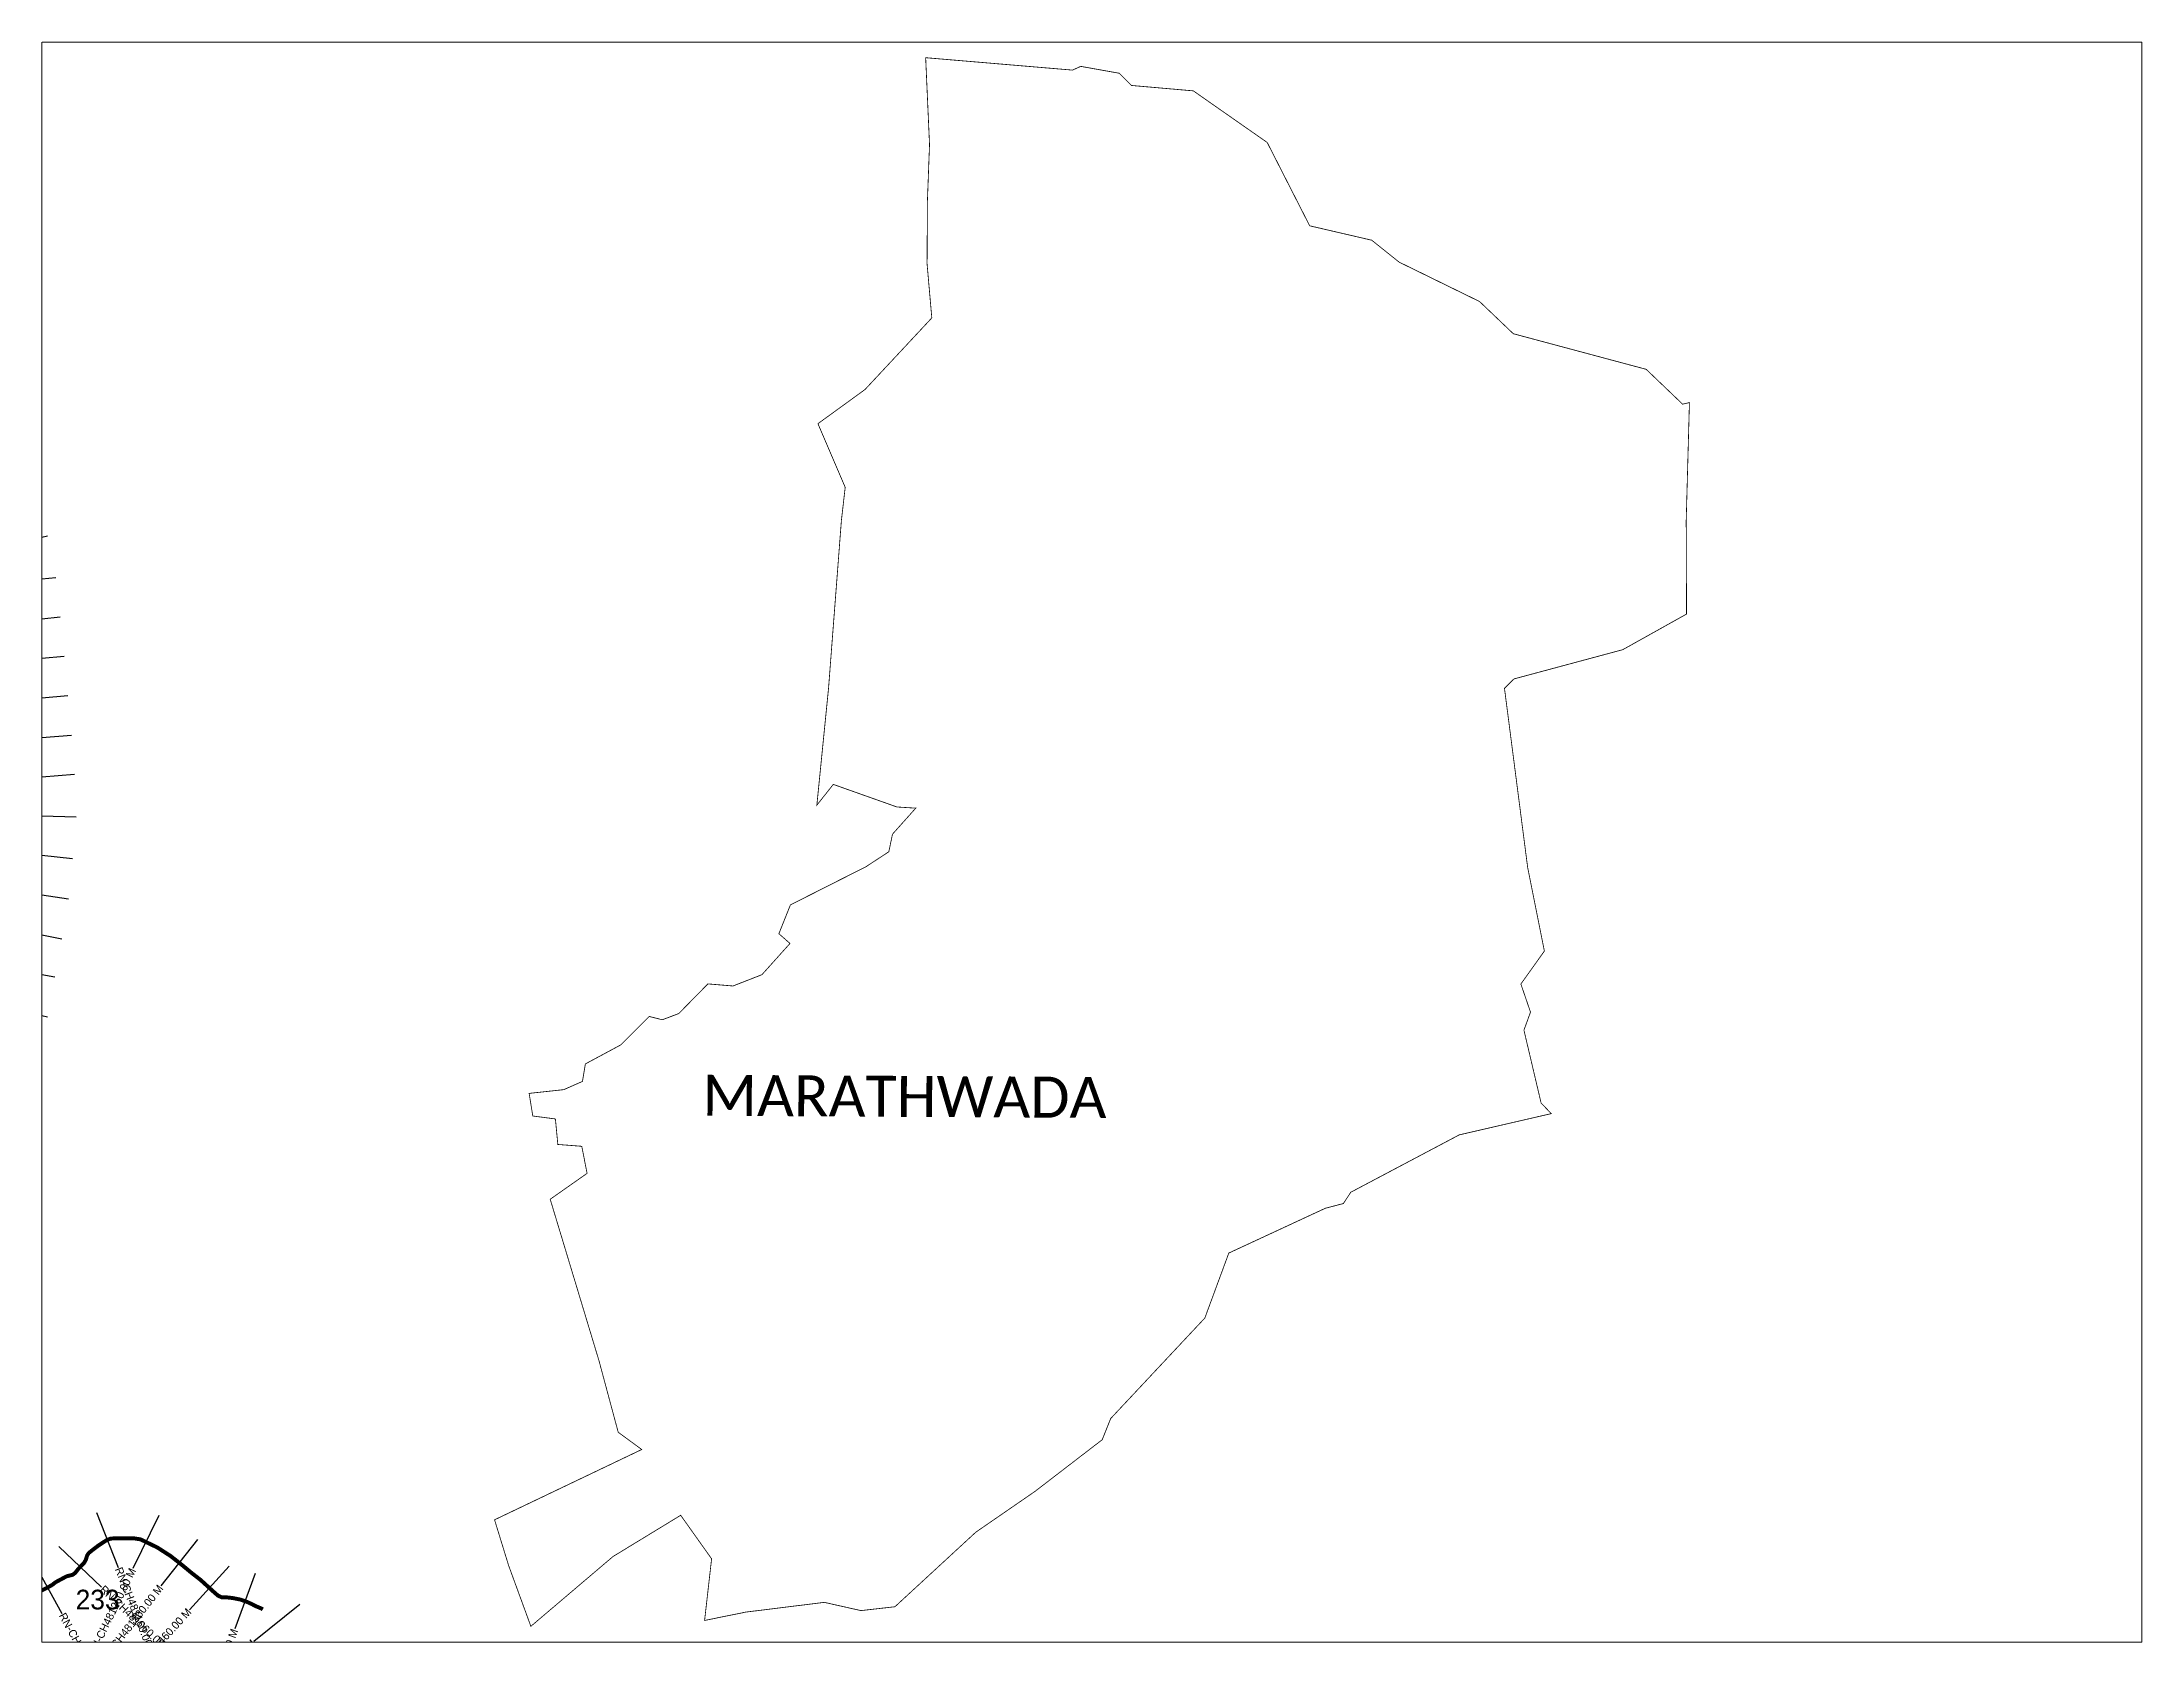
# Paper-space layout 'Global Mapper Layout' of a CAD drawing. Header units: feet, sheet in inches. Extents: x 0 to 10.5, y 0 to 8.
# The model-space entities are those that its viewports show. They can reach past a viewport. Long polylines and large blocks are cut down to what shows.
import ezdxf
from ezdxf.enums import TextEntityAlignment as Align

# ---------------------------------------------------------------- set-up
doc = ezdxf.new("R2010")
doc.units = ezdxf.units.FT
doc.header["$MEASUREMENT"] = 0
for name, color, linetype in [('ARTIFICIALLY PROTECTED', 4, 'Continuous'), ('CS', 134, 'Continuous'), ('CSMark', 6, 'Continuous'), ('VILLAGE NAME', 250, 'Continuous')]:
    doc.layers.add(name, color=color, linetype=linetype)

msp = doc.modelspace()

# ---------------------------------------------------------------- linework, layer by layer
at = {"color": 6, "const_width": 2}
msp.add_lwpolyline([(315763.2, 1905446.5), (316136, 1905415), (316156.9, 1905424.5), (316254.9, 1905407), (316285.9, 1905376), (316442.8, 1905362.3), (316630.4, 1905231.2), (316738.2, 1905019.7), (316895.8, 1904983.1), (316965.4, 1904927.4), (317169.6, 1904827.4), (317255.2, 1904745.7), (317592.6, 1904655.3), (317685.1, 1904566.8), (317702.4, 1904570.9), (317694.2, 1904270.9), (317695.1, 1904033.9), (317533.2, 1903943.5), (317256.9, 1903869.2), (317232.8, 1903845.4), (317291.6, 1903391), (317334.1, 1903178.2), (317274.4, 1903094.6), (317298.9, 1903023.3), (317282.2, 1902977.4), (317325.8, 1902792.5), (317351.5, 1902765.5), (317117.8, 1902711.5), (316842.6, 1902565.9), (316823.7, 1902537.2), (316777.9, 1902525.2), (316532.9, 1902411.5), (316472, 1902246.5), (316233, 1901991.4), (316211.5, 1901937.6), (316041, 1901806.5), (315890.4, 1901702.7), (315685.2, 1901513.5), (315598.9, 1901503.7), (315505.8, 1901524.6), (315306.6, 1901499.9), (315201.9, 1901478.7), (315219.7, 1901635.2), (315141.2, 1901745.7), (314969.4, 1901641), (314760.8, 1901463.8), (314704.3, 1901618.2), (314668.6, 1901734.2), (315042.3, 1901912.7), (314982.6, 1901956.5), (314933.8, 1902138), (314809.9, 1902548.1), (314903.6, 1902613.9), (314890, 1902682.6), (314829.3, 1902687.2), (314823.1, 1902752), (314765.7, 1902759.5), (314756.4, 1902816.9), (314844.4, 1902826.4), (314891.8, 1902847.3), (314899.2, 1902891.7), (314988.9, 1902939.9), (315061, 1903012.2), (315094.5, 1903003.8), (315136.3, 1903019.6), (315210.3, 1903094.9), (315274, 1903089.6), (315347.5, 1903118.3), (315418.7, 1903197.6), (315390.5, 1903222.3), (315419.7, 1903295.4), (315612, 1903392.6), (315669.6, 1903430.4), (315679, 1903475.1), (315738, 1903541.1), (315690.3, 1903544.1), (315528.7, 1903601.4), (315486.9, 1903548.7), (315516.6, 1903845.6), (315549.3, 1904272.1), (315558.9, 1904355.6), (315489.7, 1904517.3), (315609.2, 1904604), (315778.8, 1904785.8), (315766.8, 1904923), (315767.6, 1905081.6), (315773, 1905225.9), (315763.2, 1905446.5)], dxfattribs=at)
at = {"layer": 'ARTIFICIALLY PROTECTED', "const_width": 10, "flags": 128}
msp.add_lwpolyline([(313507.6, 1901549.8), (313508.8, 1901550.3), (313515.7, 1901553.4), (313528.9, 1901559.8), (313544.8, 1901568.5), (313554.7, 1901576.1), (313582.6, 1901591), (313597.5, 1901594.6), (313603.9, 1901599.4), (313611.8, 1901609.7), (313621.4, 1901619.7), (313625.9, 1901624), (313630.8, 1901632.6), (313634.3, 1901643.9), (313638.3, 1901649.9), (313647.3, 1901657.1), (313660.6, 1901667.3), (313674.7, 1901676.8), (313683.7, 1901682.5), (313693.6, 1901686.4), (313706.7, 1901687.4), (313722.2, 1901687.3), (313740.4, 1901687.2), (313751.3, 1901687.4), (313769.5, 1901684.6), (313783, 1901678.2), (313812.6, 1901663.8), (313845.9, 1901642.4), (313874.7, 1901619.8), (313899.7, 1901599.1), (313922.1, 1901581.7), (313952.2, 1901554.2), (313966.2, 1901541.9), (313975.3, 1901537.6), (313987.7, 1901537.3), (314003.2, 1901535.7), (314014.5, 1901533.5), (314024.4, 1901531.4), (314040.4, 1901525.6), (314051, 1901520.8), (314063.3, 1901514.6), (314077.2, 1901508.7), (314080.2, 1901506.9)], dxfattribs=at)
at = {"layer": 'CS'}
for p, q in [((313512.4, 1904329.9), (313366, 1904297.2)), ((313533.8, 1904231.3), (313387, 1904200.4)), ((313554.9, 1904126.2), (313405.8, 1904109.6)), ((313565.8, 1904025.8), (313416.5, 1904011.1)), ((313575.5, 1903926.2), (313426.2, 1903911.6)), ((313585.2, 1903826.6), (313435.8, 1903812.2)), ((313594.2, 1903725.6), (313444.6, 1903714)), ((313602.4, 1903626.6), (313453, 1903613.7)), ((313606.4, 1903518.1), (313456.5, 1903522.7)), ((313596.9, 1903412.4), (313447.9, 1903429.3)), ((313587.2, 1903310), (313438.9, 1903332.6)), ((313570.3, 1903208.3), (313423.1, 1903237.1)), ((313551.9, 1903112.1), (313403.9, 1903136.8)), ((313533.3, 1903010.8), (313386.5, 1903041.4)), ((313505.9, 1902908.8), (313361.8, 1902950.4)), ((313658, 1901753), (313713.2, 1901613.5)), ((313816, 1901745.5), (313750.5, 1901610.6)), ((313914.1, 1901684.3), (313821.5, 1901566.2)), ((313497.6, 1901628.2), (313569.9, 1901496.7)), ((313562.2, 1901666.4), (313671, 1901563.1)), ((313995.1, 1901616.6), (313893.9, 1901505.8)), ((314060.9, 1901597.9), (314009.1, 1901457.2)), ((314174.5, 1901519.2), (314057.5, 1901425.3))]:
    msp.add_line(p, q, dxfattribs=at)

# ---------------------------------------------------------------- texts
at = {"insert": (313605, 1901556.7), "char_height": 50, "attachment_point": 1}
msp.add_mtext_dynamic_manual_height_columns('233', width=84.374, gutter_width=1, heights=[74.2], dxfattribs=at)
at = {"layer": 'CSMark'}
for s, rotation, p in [('RN-CH481260.00 M', 64.1335, (313750.1, 1901609.7)), ('RN-CH481360.00 M', 51.8964, (313820.9, 1901565.4)), ('RN-CH481460.00 M', 47.587, (313893.3, 1901505.1)), ('RN-CH481660.00 M', 38.7331, (314056.7, 1901424.7)), ('RN-CH481560.00 M', 69.7698, (314008.7, 1901456.2))]:
    msp.add_text(s, height=20, rotation=rotation, dxfattribs=at).set_placement(p, align=Align.MIDDLE_RIGHT)
for s, rotation, p in [('RN-CH481160.00 M', 291.6288, (313713.6, 1901612.6)), ('RN-CH481060.00 M', 316.4878, (313671.8, 1901562.4)), ('RN-CH480860.00 M', 283.132, (313456.3, 1901478.6)), ('RN-CH480960.00 M', 298.7982, (313570.4, 1901495.9))]:
    msp.add_text(s, height=20, rotation=rotation, dxfattribs=at).set_placement(p, align=Align.MIDDLE_LEFT)
at = {"layer": 'VILLAGE NAME', "insert": (315196.6, 1902864.2), "char_height": 104.042, "attachment_point": 1, "rotation": 359.6762}
msp.add_mtext_dynamic_manual_height_columns('{\\fCalibri|b0|i0|c0|p34;MARATHWADA}', width=1856.633, gutter_width=520.2, heights=[0], dxfattribs=at)

psp = doc.layouts.new('Global Mapper Layout')

# ---------------------------------------------------------------- viewports
at = {"layer": '0'}
psp.add_viewport(center=(5.25, 4), size=(10.5, 8), view_center_point=(316185.522, 1903455.168), view_height=4062.40072, dxfattribs=at)

doc.saveas('drawing.dxf')
